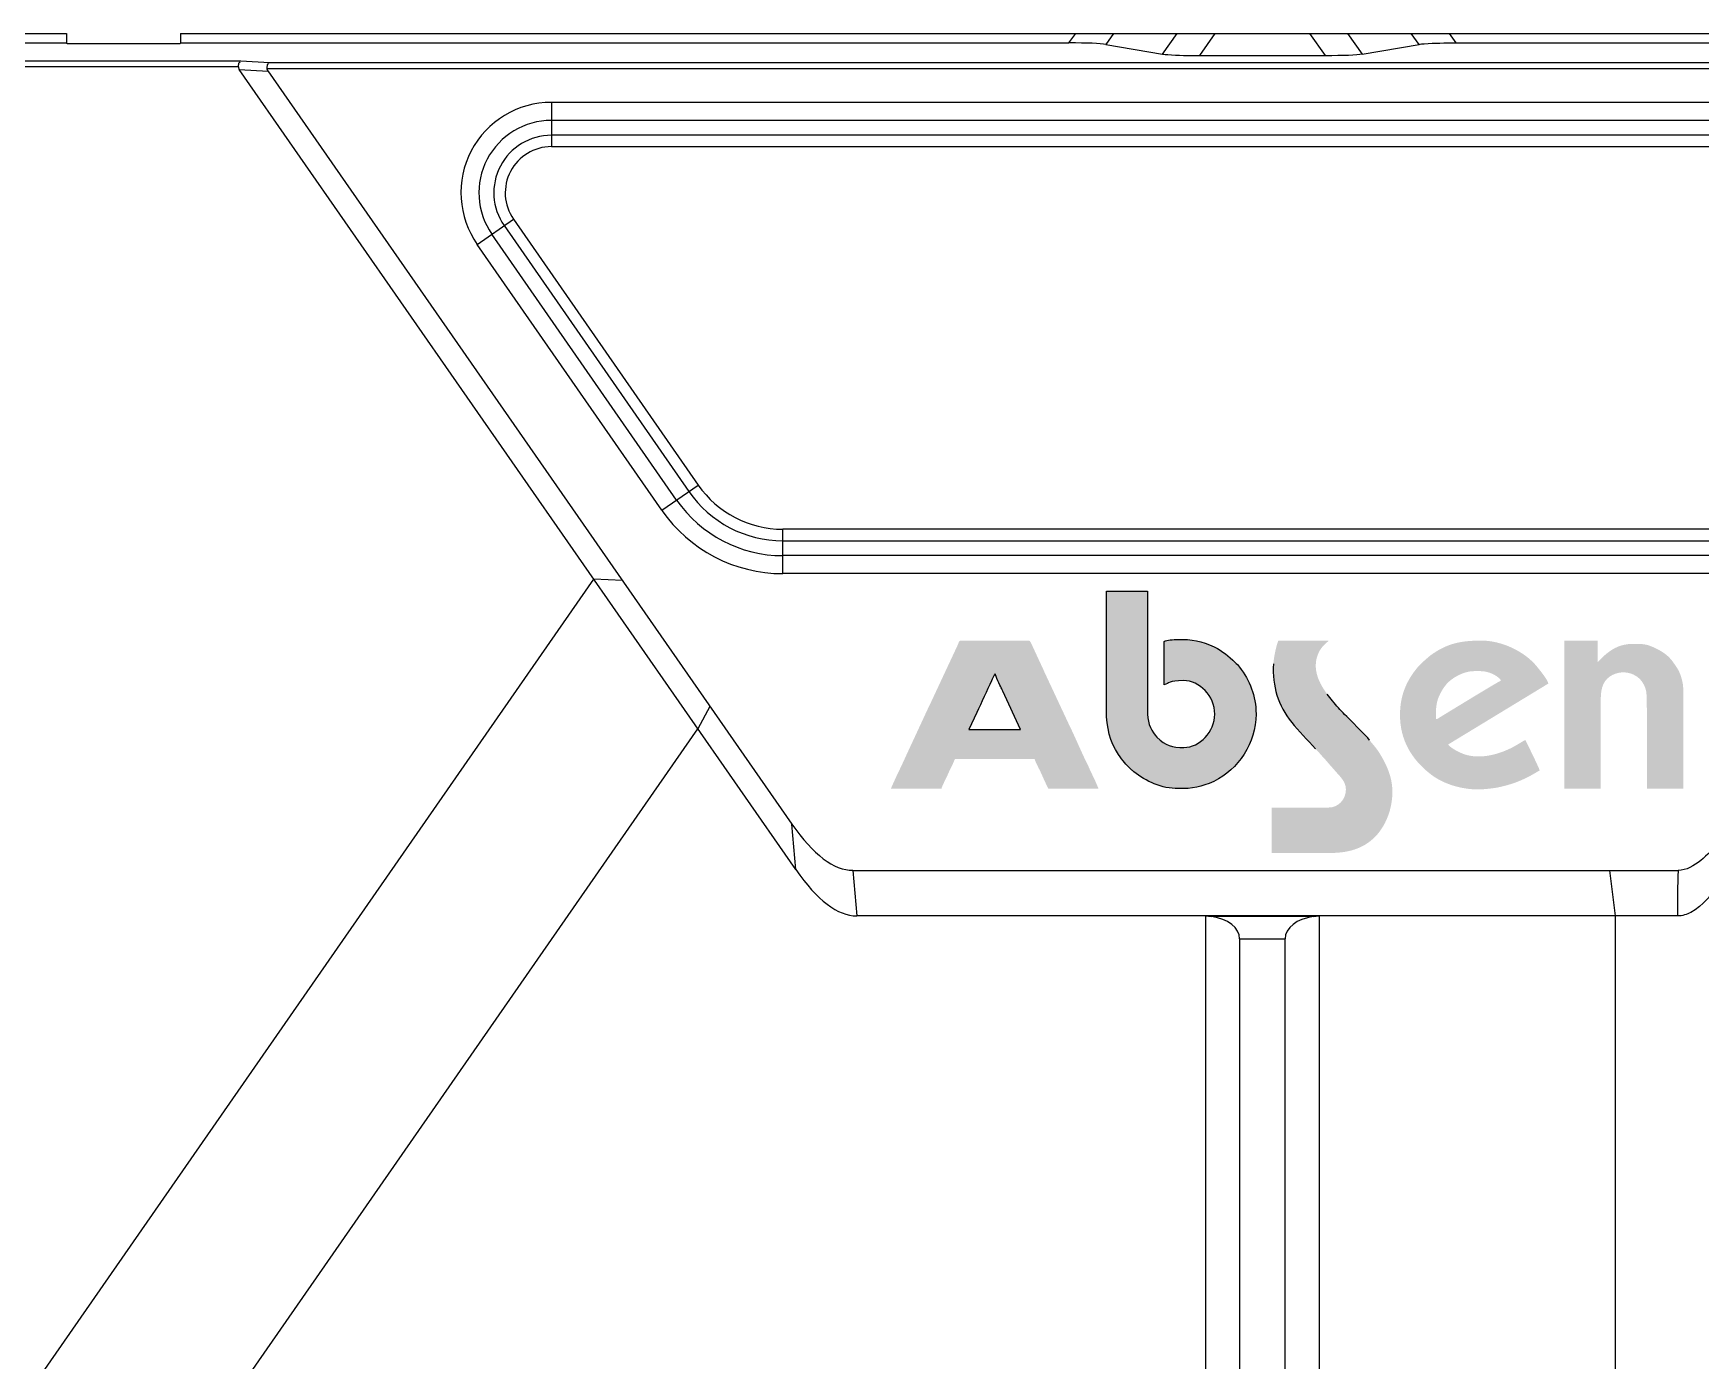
# Model space of a CAD drawing. Header units: millimetres. Extents: x 389 to 17466, y 310 to 5904.
# Drawn here: x 14305.1 to 14451.5, y 4897.1 to 5013.6 of the extents above; entities that cross this region are included whole.
import ezdxf

# ---------------------------------------------------------------- set-up
doc = ezdxf.new("R2010")
doc.units = ezdxf.units.MM
doc.layers.add('layer 1', color=7, linetype='Continuous')

# ---------------------------------------------------------------- blocks, each defined once
blk = doc.blocks.new('aszfxn')
h = blk.add_hatch(color=30)
h.dxf.hatch_style = 1
edge = h.paths.add_edge_path()
edge.add_spline(control_points=[(9386.65, 3246.21), (9386.65, 3244.73), (9386.97, 3243.48), (9387.7, 3242.38), (9387.7, 3242.38), (9388.12, 3241.75), (9388.33, 3241.54), (9388.83, 3241.05), (9388.83, 3241.05), (9388.91, 3240.97), (9388.97, 3240.93), (9389.05, 3240.86), (9389.05, 3240.86), (9390.1, 3240), (9391.51, 3239.37), (9392.95, 3239.37), (9392.95, 3239.37), (9394.21, 3239.37), (9394.98, 3239.49), (9396.08, 3240.01), (9396.08, 3240.01), (9398.24, 3241.05), (9399.79, 3243.37), (9399.79, 3245.92), (9399.79, 3245.92), (9399.79, 3247.53), (9399.24, 3248.88), (9398.33, 3250.04), (9398.33, 3250.04), (9398.19, 3250.21), (9398.11, 3250.31), (9397.95, 3250.46), (9397.95, 3250.46), (9397.38, 3251.03), (9396.88, 3251.43), (9396.12, 3251.81), (9396.12, 3251.81), (9394.98, 3252.38), (9394.16, 3252.48), (9392.88, 3252.48), (9392.88, 3252.48), (9392.55, 3252.48), (9391.93, 3252.4), (9391.72, 3252.3), (9391.72, 3252.3), (9391.72, 3252.3), (9391.72, 3248.49), (9391.72, 3248.49), (9391.72, 3248.49), (9392.21, 3248.61), (9392.05, 3248.86), (9393.42, 3248.86), (9393.42, 3248.86), (9394.83, 3248.86), (9396.17, 3247.51), (9396.17, 3245.92), (9396.17, 3245.92), (9396.17, 3244.36), (9394.83, 3242.99), (9393.46, 3242.99), (9393.46, 3242.99), (9392.41, 3242.99), (9391.86, 3243.13), (9391.09, 3243.89), (9391.09, 3243.89), (9390.64, 3244.34), (9390.27, 3245.03), (9390.27, 3245.92), (9390.27, 3245.92), (9390.27, 3245.92), (9390.27, 3256.71), (9390.27, 3256.71), (9390.27, 3256.71), (9390.27, 3256.71), (9386.65, 3256.71), (9386.65, 3256.71), (9386.65, 3256.71), (9386.65, 3256.71), (9386.65, 3246.21), (9386.65, 3246.21)], knot_values=[0, 0, 0, 0, 0.047619, 0.047619, 0.047619, 0.047619, 0.095238, 0.095238, 0.095238, 0.095238, 0.142857, 0.142857, 0.142857, 0.142857, 0.190476, 0.190476, 0.190476, 0.190476, 0.238095, 0.238095, 0.238095, 0.238095, 0.285714, 0.285714, 0.285714, 0.285714, 0.333333, 0.333333, 0.333333, 0.333333, 0.380952, 0.380952, 0.380952, 0.380952, 0.428571, 0.428571, 0.428571, 0.428571, 0.47619, 0.47619, 0.47619, 0.47619, 0.52381, 0.52381, 0.52381, 0.52381, 0.571429, 0.571429, 0.571429, 0.571429, 0.619048, 0.619048, 0.619048, 0.619048, 0.666667, 0.666667, 0.666667, 0.666667, 0.714286, 0.714286, 0.714286, 0.714286, 0.761905, 0.761905, 0.761905, 0.761905, 0.809524, 0.809524, 0.809524, 0.809524, 0.857143, 0.857143, 0.857143, 0.857143, 0.904762, 0.904762, 0.904762, 0.904762, 1, 1, 1, 1], degree=3, periodic=0)
h = blk.add_hatch(color=7)
h.dxf.hatch_style = 1
edge = h.paths.add_edge_path()
edge.add_spline(control_points=[(9383.32, 3245.09), (9383.32, 3245.09), (9381.23, 3249.56), (9381.23, 3249.56), (9381.23, 3249.56), (9381.23, 3249.56), (9381.23, 3249.56), (9381.23, 3249.56)], knot_values=[0.555556, 0.555556, 0.555556, 0.555556, 0.592593, 0.592593, 0.592593, 0.592593, 0.592593, 0.592593, 0.592593, 0.592593], degree=3, periodic=0)
edge.add_spline(control_points=[(9381.23, 3249.56), (9381.16, 3249.71), (9381.11, 3249.84), (9381.04, 3249.98), (9381.04, 3249.98), (9381.04, 3249.98), (9381.04, 3249.98), (9381.04, 3249.98)], knot_values=[0.592593, 0.592593, 0.592593, 0.592593, 0.62963, 0.62963, 0.62963, 0.62963, 0.62963, 0.62963, 0.62963, 0.62963], degree=3, periodic=0)
edge.add_spline(control_points=[(9381.04, 3249.98), (9381.04, 3249.98), (9380.1, 3252.01), (9380.1, 3252.01), (9380.1, 3252.01), (9380.1, 3252.01), (9380.1, 3252.01), (9380.1, 3252.01)], knot_values=[0.62963, 0.62963, 0.62963, 0.62963, 0.666667, 0.666667, 0.666667, 0.666667, 0.666667, 0.666667, 0.666667, 0.666667], degree=3, periodic=0)
edge.add_spline(control_points=[(9380.1, 3252.01), (9380.06, 3252.1), (9379.96, 3252.37), (9379.84, 3252.37), (9379.84, 3252.37), (9379.84, 3252.37), (9379.84, 3252.37), (9379.84, 3252.37)], knot_values=[0.666667, 0.666667, 0.666667, 0.666667, 0.703704, 0.703704, 0.703704, 0.703704, 0.703704, 0.703704, 0.703704, 0.703704], degree=3, periodic=0)
edge.add_spline(control_points=[(9379.84, 3252.37), (9379.84, 3252.37), (9373.84, 3252.37), (9373.84, 3252.37), (9373.84, 3252.37), (9373.84, 3252.37), (9373.84, 3252.37), (9373.84, 3252.37)], knot_values=[0.703704, 0.703704, 0.703704, 0.703704, 0.740741, 0.740741, 0.740741, 0.740741, 0.740741, 0.740741, 0.740741, 0.740741], degree=3, periodic=0)
edge.add_spline(control_points=[(9373.84, 3252.37), (9373.7, 3252.37), (9373.66, 3252.14), (9373.61, 3252.02), (9373.61, 3252.02), (9373.61, 3252.02), (9373.61, 3252.02), (9373.61, 3252.02)], knot_values=[0.740741, 0.740741, 0.740741, 0.740741, 0.777778, 0.777778, 0.777778, 0.777778, 0.777778, 0.777778, 0.777778, 0.777778], degree=3, periodic=0)
edge.add_spline(control_points=[(9373.61, 3252.02), (9373.61, 3252.02), (9371.13, 3246.71), (9371.13, 3246.71), (9371.13, 3246.71), (9371.13, 3246.71), (9371.13, 3246.71), (9371.13, 3246.71)], knot_values=[0.777778, 0.777778, 0.777778, 0.777778, 0.814815, 0.814815, 0.814815, 0.814815, 0.814815, 0.814815, 0.814815, 0.814815], degree=3, periodic=0)
edge.add_spline(control_points=[(9371.13, 3246.71), (9371.07, 3246.57), (9371, 3246.45), (9370.94, 3246.32), (9370.94, 3246.32), (9370.94, 3246.32), (9370.94, 3246.32), (9370.94, 3246.32)], knot_values=[0.814815, 0.814815, 0.814815, 0.814815, 0.851852, 0.851852, 0.851852, 0.851852, 0.851852, 0.851852, 0.851852, 0.851852], degree=3, periodic=0)
edge.add_spline(control_points=[(9370.94, 3246.32), (9370.94, 3246.32), (9369.61, 3243.45), (9369.61, 3243.45), (9369.61, 3243.45), (9369.61, 3243.45), (9369.61, 3243.45), (9369.61, 3243.45)], knot_values=[0.851852, 0.851852, 0.851852, 0.851852, 0.888889, 0.888889, 0.888889, 0.888889, 0.888889, 0.888889, 0.888889, 0.888889], degree=3, periodic=0)
edge.add_spline(control_points=[(9369.61, 3243.45), (9369.2, 3242.59), (9368.68, 3241.4), (9368.28, 3240.61), (9368.28, 3240.61), (9368.28, 3240.61), (9368.28, 3240.61), (9368.28, 3240.61)], knot_values=[0.888889, 0.888889, 0.888889, 0.888889, 0.925926, 0.925926, 0.925926, 0.925926, 0.925927, 0.925927, 0.925927, 0.925927], degree=3, periodic=0)
edge.add_spline(control_points=[(9368.28, 3240.61), (9368.28, 3240.61), (9367.72, 3239.37), (9367.72, 3239.37), (9367.72, 3239.37), (9368.83, 3239.37), (9369.94, 3239.37)], knot_values=[0.925927, 0.925927, 0.925927, 0.925927, 1, 1, 1, 1.018519, 1.018519, 1.018519, 1.018519], degree=3, periodic=0)
edge.add_spline(control_points=[(9369.94, 3239.37), (9371.06, 3239.37), (9372.17, 3239.37), (9372.17, 3239.37), (9372.17, 3239.37), (9372.17, 3239.37), (9372.17, 3239.37), (9372.17, 3239.37)], knot_values=[0.018519, 0.018519, 0.018519, 0.018519, 0.037037, 0.037037, 0.037037, 0.037037, 0.037037, 0.037037, 0.037037, 0.037037], degree=3, periodic=0)
edge.add_spline(control_points=[(9372.17, 3239.37), (9372.18, 3239.52), (9372.51, 3240.15), (9372.6, 3240.35), (9372.6, 3240.35), (9372.6, 3240.35), (9372.6, 3240.35), (9372.6, 3240.35)], knot_values=[0.037037, 0.037037, 0.037037, 0.037037, 0.074074, 0.074074, 0.074074, 0.074074, 0.074074, 0.074074, 0.074074, 0.074074], degree=3, periodic=0)
edge.add_spline(control_points=[(9372.6, 3240.35), (9372.66, 3240.45), (9372.7, 3240.57), (9372.75, 3240.68), (9372.75, 3240.68), (9372.75, 3240.68), (9372.75, 3240.68), (9372.75, 3240.68)], knot_values=[0.074074, 0.074074, 0.074074, 0.074074, 0.111111, 0.111111, 0.111111, 0.111111, 0.111111, 0.111111, 0.111111, 0.111111], degree=3, periodic=0)
edge.add_spline(control_points=[(9372.75, 3240.68), (9372.85, 3240.89), (9372.94, 3241.1), (9373.05, 3241.31), (9373.05, 3241.31), (9373.05, 3241.31), (9373.05, 3241.31), (9373.05, 3241.31)], knot_values=[0.111111, 0.111111, 0.111111, 0.111111, 0.148148, 0.148148, 0.148148, 0.148148, 0.148149, 0.148149, 0.148149, 0.148149], degree=3, periodic=0)
edge.add_spline(control_points=[(9373.05, 3241.31), (9373.17, 3241.54), (9373.25, 3241.76), (9373.36, 3241.98), (9373.36, 3241.98), (9373.36, 3241.98), (9373.36, 3241.98), (9373.36, 3241.98)], knot_values=[0.148149, 0.148149, 0.148149, 0.148149, 0.185185, 0.185185, 0.185185, 0.185185, 0.185186, 0.185186, 0.185186, 0.185186], degree=3, periodic=0)
edge.add_spline(control_points=[(9373.36, 3241.98), (9373.36, 3241.98), (9380.35, 3241.98), (9380.35, 3241.98), (9380.35, 3241.98), (9380.35, 3241.98), (9380.35, 3241.98), (9380.35, 3241.98)], knot_values=[0.185186, 0.185186, 0.185186, 0.185186, 0.222222, 0.222222, 0.222222, 0.222222, 0.222223, 0.222223, 0.222223, 0.222223], degree=3, periodic=0)
edge.add_spline(control_points=[(9380.35, 3241.98), (9380.36, 3241.84), (9380.56, 3241.48), (9380.63, 3241.32), (9380.63, 3241.32), (9380.63, 3241.32), (9380.63, 3241.32), (9380.63, 3241.32)], knot_values=[0.222223, 0.222223, 0.222223, 0.222223, 0.259259, 0.259259, 0.259259, 0.259259, 0.25926, 0.25926, 0.25926, 0.25926], degree=3, periodic=0)
edge.add_spline(control_points=[(9380.63, 3241.32), (9380.68, 3241.2), (9380.73, 3241.11), (9380.79, 3241), (9380.79, 3241), (9380.79, 3241), (9380.79, 3241), (9380.79, 3241)], knot_values=[0.25926, 0.25926, 0.25926, 0.25926, 0.296296, 0.296296, 0.296296, 0.296296, 0.296297, 0.296297, 0.296297, 0.296297], degree=3, periodic=0)
edge.add_spline(control_points=[(9380.79, 3241), (9381.01, 3240.55), (9381.31, 3239.82), (9381.55, 3239.37), (9381.55, 3239.37), (9381.55, 3239.37), (9381.55, 3239.37), (9381.55, 3239.37)], knot_values=[0.296297, 0.296297, 0.296297, 0.296297, 0.333333, 0.333333, 0.333333, 0.333333, 0.333334, 0.333334, 0.333334, 0.333334], degree=3, periodic=0)
edge.add_spline(control_points=[(9381.55, 3239.37), (9381.55, 3239.37), (9385.96, 3239.37), (9385.96, 3239.37), (9385.96, 3239.37), (9385.96, 3239.37), (9385.96, 3239.37), (9385.96, 3239.37)], knot_values=[0.333334, 0.333334, 0.333334, 0.333334, 0.37037, 0.37037, 0.37037, 0.37037, 0.370371, 0.370371, 0.370371, 0.370371], degree=3, periodic=0)
edge.add_spline(control_points=[(9385.96, 3239.37), (9385.96, 3239.37), (9385.6, 3240.2), (9385.6, 3240.2), (9385.6, 3240.2), (9385.6, 3240.2), (9385.6, 3240.2), (9385.6, 3240.2)], knot_values=[0.370371, 0.370371, 0.370371, 0.370371, 0.407407, 0.407407, 0.407407, 0.407407, 0.407408, 0.407408, 0.407408, 0.407408], degree=3, periodic=0)
edge.add_spline(control_points=[(9385.6, 3240.2), (9385.54, 3240.34), (9385.47, 3240.45), (9385.41, 3240.59), (9385.41, 3240.59), (9385.41, 3240.59), (9385.41, 3240.59), (9385.41, 3240.59)], knot_values=[0.407408, 0.407408, 0.407408, 0.407408, 0.444444, 0.444444, 0.444444, 0.444444, 0.444445, 0.444445, 0.444445, 0.444445], degree=3, periodic=0)
edge.add_spline(control_points=[(9385.41, 3240.59), (9385.34, 3240.76), (9385.29, 3240.85), (9385.21, 3241.01), (9385.21, 3241.01), (9385.21, 3241.01), (9385.21, 3241.01), (9385.21, 3241.01)], knot_values=[0.444445, 0.444445, 0.444445, 0.444445, 0.481481, 0.481481, 0.481481, 0.481481, 0.481482, 0.481482, 0.481482, 0.481482], degree=3, periodic=0)
edge.add_spline(control_points=[(9385.21, 3241.01), (9385.14, 3241.16), (9385.11, 3241.27), (9385.03, 3241.41), (9385.03, 3241.41), (9385.03, 3241.41), (9385.03, 3241.41), (9385.03, 3241.41)], knot_values=[0.481482, 0.481482, 0.481482, 0.481482, 0.518519, 0.518519, 0.518519, 0.518519, 0.518519, 0.518519, 0.518519, 0.518519], degree=3, periodic=0)
edge.add_spline(control_points=[(9385.03, 3241.41), (9384.47, 3242.53), (9383.88, 3243.96), (9383.32, 3245.09), (9383.32, 3245.09), (9383.32, 3245.09), (9383.32, 3245.09), (9383.32, 3245.09)], knot_values=[0.518519, 0.518519, 0.518519, 0.518519, 0.555556, 0.555556, 0.555556, 0.555556, 0.555556, 0.555556, 0.555556, 0.555556], degree=3, periodic=0)
edge = h.paths.add_edge_path(flags=16)
edge.add_spline(control_points=[(9377.56, 3247.92), (9377.56, 3247.92), (9379.12, 3244.55), (9379.12, 3244.55), (9379.12, 3244.55), (9379.12, 3244.55), (9379.12, 3244.55), (9379.12, 3244.55)], knot_values=[0.250001, 0.250001, 0.250001, 0.250001, 0.375, 0.375, 0.375, 0.375, 0.375001, 0.375001, 0.375001, 0.375001], degree=3, periodic=0)
edge.add_spline(control_points=[(9379.12, 3244.55), (9379.12, 3244.55), (9374.56, 3244.55), (9374.56, 3244.55), (9374.56, 3244.55), (9374.56, 3244.55), (9374.56, 3244.55), (9374.56, 3244.55)], knot_values=[0.375001, 0.375001, 0.375001, 0.375001, 0.5, 0.5, 0.5, 0.5, 0.500001, 0.500001, 0.500001, 0.500001], degree=3, periodic=0)
edge.add_spline(control_points=[(9374.56, 3244.55), (9374.56, 3244.55), (9375.26, 3246.06), (9375.26, 3246.06), (9375.26, 3246.06), (9375.26, 3246.06), (9375.26, 3246.06), (9375.26, 3246.06)], knot_values=[0.500001, 0.500001, 0.500001, 0.500001, 0.625, 0.625, 0.625, 0.625, 0.625001, 0.625001, 0.625001, 0.625001], degree=3, periodic=0)
edge.add_spline(control_points=[(9375.26, 3246.06), (9375.69, 3246.91), (9376.14, 3248.01), (9376.56, 3248.84), (9376.56, 3248.84), (9376.65, 3249.02), (9376.74, 3249.34), (9376.88, 3249.44)], knot_values=[0.625001, 0.625001, 0.625001, 0.625001, 0.75, 0.75, 0.75, 0.75, 1, 1, 1, 1], degree=3, periodic=0)
edge.add_spline(control_points=[(9376.88, 3249.44), (9376.89, 3249.29), (9377.32, 3248.42), (9377.42, 3248.21), (9377.42, 3248.21), (9377.42, 3248.21), (9377.42, 3248.21), (9377.42, 3248.21)], knot_values=[0, 0, 0, 0, 0.125, 0.125, 0.125, 0.125, 0.125001, 0.125001, 0.125001, 0.125001], degree=3, periodic=0)
edge.add_spline(control_points=[(9377.42, 3248.21), (9377.46, 3248.11), (9377.52, 3248.01), (9377.56, 3247.92), (9377.56, 3247.92), (9377.56, 3247.92), (9377.56, 3247.92), (9377.56, 3247.92)], knot_values=[0.125001, 0.125001, 0.125001, 0.125001, 0.25, 0.25, 0.25, 0.25, 0.250001, 0.250001, 0.250001, 0.250001], degree=3, periodic=0)
edge = h.paths.add_edge_path()
edge.add_spline(control_points=[(9406.03, 3247.68), (9406.03, 3247.68), (9405.18, 3248.81), (9404.63, 3250.18), (9405.4, 3251.53)], knot_values=[0.458333, 0.458333, 0.458333, 0.458333, 0.458333, 0.5, 0.5, 0.5, 0.5], degree=3, periodic=0)
edge.add_spline(control_points=[(9405.4, 3251.53), (9405.4, 3251.53), (9405.51, 3251.73), (9405.79, 3252.03), (9405.96, 3252.18)], knot_values=[0.5, 0.5, 0.5, 0.5, 0.5, 0.541667, 0.541667, 0.541667, 0.541667], degree=3, periodic=0)
edge.add_spline(control_points=[(9405.96, 3252.18), (9405.96, 3252.18), (9406.07, 3252.27), (9406.08, 3252.25), (9406.16, 3252.37)], knot_values=[0.541667, 0.541667, 0.541667, 0.541667, 0.541667, 0.583333, 0.583333, 0.583333, 0.583333], degree=3, periodic=0)
edge.add_spline(control_points=[(9406.16, 3252.37), (9406.16, 3252.37), (9406.16, 3252.37), (9401.75, 3252.37), (9401.75, 3252.37)], knot_values=[0.583333, 0.583333, 0.583333, 0.583333, 0.583333, 0.625, 0.625, 0.625, 0.625], degree=3, periodic=0)
edge.add_spline(control_points=[(9401.75, 3252.37), (9401.75, 3252.37), (9401.58, 3252.02), (9401.34, 3250.85), (9401.31, 3250.34)], knot_values=[0.625, 0.625, 0.625, 0.625, 0.625, 0.666667, 0.666667, 0.666667, 0.666667], degree=3, periodic=0)
edge.add_spline(control_points=[(9401.31, 3250.34), (9401.31, 3250.34), (9401.21, 3248.32), (9401.72, 3246.71), (9402.92, 3245.18)], knot_values=[0.666667, 0.666667, 0.666667, 0.666667, 0.666667, 0.708333, 0.708333, 0.708333, 0.708333], degree=3, periodic=0)
edge.add_spline(control_points=[(9402.92, 3245.18), (9402.92, 3245.18), (9403.47, 3244.48), (9404.35, 3243.61), (9405, 3242.87)], knot_values=[0.708333, 0.708333, 0.708333, 0.708333, 0.708333, 0.75, 0.75, 0.75, 0.75], degree=3, periodic=0)
edge.add_spline(control_points=[(9405, 3242.87), (9405, 3242.87), (9405.2, 3242.64), (9405.41, 3242.46), (9405.6, 3242.21)], knot_values=[0.75, 0.75, 0.75, 0.75, 0.75, 0.791667, 0.791667, 0.791667, 0.791667], degree=3, periodic=0)
edge.add_spline(control_points=[(9405.6, 3242.21), (9405.6, 3242.21), (9405.7, 3242.08), (9405.79, 3242.02), (9405.9, 3241.89)], knot_values=[0.791667, 0.791667, 0.791667, 0.791667, 0.791667, 0.833333, 0.833333, 0.833333, 0.833333], degree=3, periodic=0)
edge.add_spline(control_points=[(9405.9, 3241.89), (9405.9, 3241.89), (9406, 3241.75), (9406.07, 3241.7), (9406.18, 3241.56)], knot_values=[0.833333, 0.833333, 0.833333, 0.833333, 0.833333, 0.875, 0.875, 0.875, 0.875], degree=3, periodic=0)
edge.add_spline(control_points=[(9406.18, 3241.56), (9406.18, 3241.56), (9406.18, 3241.56), (9406.77, 3240.89), (9406.77, 3240.89)], knot_values=[0.875, 0.875, 0.875, 0.875, 0.875, 0.916667, 0.916667, 0.916667, 0.916667], degree=3, periodic=0)
edge.add_spline(control_points=[(9406.77, 3240.89), (9406.77, 3240.89), (9407.07, 3240.52), (9407.68, 3240.03), (9407.68, 3239.3)], knot_values=[0.916667, 0.916667, 0.916667, 0.916667, 0.916667, 1, 1, 1, 1], degree=3, periodic=0)
edge.add_spline(control_points=[(9407.68, 3239.3), (9407.68, 3238.41), (9407, 3237.71), (9406.16, 3237.71)], knot_values=[0, 0, 0, 0, 0.041667, 0.041667, 0.041667, 0.041667], degree=3, periodic=0)
edge.add_spline(control_points=[(9406.16, 3237.71), (9406.16, 3237.71), (9406.16, 3237.71), (9401.17, 3237.71), (9401.17, 3237.71)], knot_values=[0.041667, 0.041667, 0.041667, 0.041667, 0.041667, 0.083333, 0.083333, 0.083333, 0.083333], degree=3, periodic=0)
edge.add_spline(control_points=[(9401.17, 3237.71), (9401.17, 3237.71), (9401.17, 3237.71), (9401.17, 3233.72), (9401.17, 3233.72)], knot_values=[0.083333, 0.083333, 0.083333, 0.083333, 0.083333, 0.125, 0.125, 0.125, 0.125], degree=3, periodic=0)
edge.add_spline(control_points=[(9401.17, 3233.72), (9401.17, 3233.72), (9401.17, 3233.72), (9406.2, 3233.72), (9406.2, 3233.72)], knot_values=[0.125, 0.125, 0.125, 0.125, 0.125, 0.166667, 0.166667, 0.166667, 0.166667], degree=3, periodic=0)
edge.add_spline(control_points=[(9406.2, 3233.72), (9406.2, 3233.72), (9407.8, 3233.72), (9409.14, 3234.04), (9410.23, 3235.13)], knot_values=[0.166667, 0.166667, 0.166667, 0.166667, 0.166667, 0.208333, 0.208333, 0.208333, 0.208333], degree=3, periodic=0)
edge.add_spline(control_points=[(9410.23, 3235.13), (9410.23, 3235.13), (9410.91, 3235.8), (9411.42, 3236.83), (9411.62, 3237.79)], knot_values=[0.208333, 0.208333, 0.208333, 0.208333, 0.208333, 0.25, 0.25, 0.25, 0.25], degree=3, periodic=0)
edge.add_spline(control_points=[(9411.62, 3237.79), (9411.62, 3237.79), (9411.99, 3239.54), (9411.62, 3240.84), (9410.71, 3242.36)], knot_values=[0.25, 0.25, 0.25, 0.25, 0.25, 0.291667, 0.291667, 0.291667, 0.291667], degree=3, periodic=0)
edge.add_spline(control_points=[(9410.71, 3242.36), (9410.71, 3242.36), (9410.38, 3242.92), (9410.11, 3243.18), (9409.76, 3243.62)], knot_values=[0.291667, 0.291667, 0.291667, 0.291667, 0.291667, 0.333333, 0.333333, 0.333333, 0.333333], degree=3, periodic=0)
edge.add_spline(control_points=[(9409.76, 3243.62), (9409.76, 3243.62), (9409.45, 3244.03), (9407.92, 3245.53), (9407.57, 3245.88)], knot_values=[0.333333, 0.333333, 0.333333, 0.333333, 0.333333, 0.375, 0.375, 0.375, 0.375], degree=3, periodic=0)
edge.add_spline(control_points=[(9407.57, 3245.88), (9407.57, 3245.88), (9407.18, 3246.26), (9406.86, 3246.65), (9406.51, 3247.07)], knot_values=[0.375, 0.375, 0.375, 0.375, 0.375, 0.416667, 0.416667, 0.416667, 0.416667], degree=3, periodic=0)
edge.add_spline(control_points=[(9406.51, 3247.07), (9406.51, 3247.07), (9406.34, 3247.28), (9406.2, 3247.46), (9406.03, 3247.68)], knot_values=[0.416667, 0.416667, 0.416667, 0.416667, 0.416667, 0.458333, 0.458333, 0.458333, 0.458333], degree=3, periodic=0)
edge = h.paths.add_edge_path()
edge.add_spline(control_points=[(9425.46, 3248.6), (9425.38, 3248.96), (9424.76, 3249.7), (9424.5, 3250.03), (9424.5, 3250.03), (9424.5, 3250.03), (9424.5, 3250.03), (9424.5, 3250.03)], knot_values=[0.600001, 0.600001, 0.600001, 0.600001, 0.666667, 0.666667, 0.666667, 0.666667, 0.666667, 0.666667, 0.666667, 0.666667], degree=3, periodic=0)
edge.add_spline(control_points=[(9424.5, 3250.03), (9423.43, 3251.4), (9421.38, 3252.37), (9419.59, 3252.37), (9419.59, 3252.37), (9419.59, 3252.37), (9419.59, 3252.37), (9419.59, 3252.37)], knot_values=[0.666667, 0.666667, 0.666667, 0.666667, 0.733333, 0.733333, 0.733333, 0.733333, 0.733334, 0.733334, 0.733334, 0.733334], degree=3, periodic=0)
edge.add_spline(control_points=[(9419.59, 3252.37), (9417.89, 3252.37), (9416.69, 3252.17), (9415.27, 3251.19), (9415.27, 3251.19), (9415.27, 3251.19), (9415.27, 3251.19), (9415.27, 3251.19)], knot_values=[0.733334, 0.733334, 0.733334, 0.733334, 0.8, 0.8, 0.8, 0.8, 0.800001, 0.800001, 0.800001, 0.800001], degree=3, periodic=0)
edge.add_spline(control_points=[(9415.27, 3251.19), (9414.94, 3250.96), (9414.26, 3250.35), (9413.99, 3250.04), (9413.99, 3250.04), (9413, 3248.86), (9412.43, 3247.56), (9412.43, 3245.85)], knot_values=[0.800001, 0.800001, 0.800001, 0.800001, 0.866667, 0.866667, 0.866667, 0.866667, 1, 1, 1, 1], degree=3, periodic=0)
edge.add_spline(control_points=[(9412.43, 3245.85), (9412.43, 3243.67), (9413.4, 3242.03), (9414.99, 3240.74), (9414.99, 3240.74), (9414.99, 3240.74), (9414.99, 3240.74), (9414.99, 3240.74)], knot_values=[0, 0, 0, 0, 0.066667, 0.066667, 0.066667, 0.066667, 0.066667, 0.066667, 0.066667, 0.066667], degree=3, periodic=0)
edge.add_spline(control_points=[(9414.99, 3240.74), (9416.14, 3239.79), (9417.77, 3239.31), (9419.27, 3239.3), (9419.27, 3239.3), (9419.27, 3239.3), (9419.27, 3239.3), (9419.27, 3239.3)], knot_values=[0.066667, 0.066667, 0.066667, 0.066667, 0.133333, 0.133333, 0.133333, 0.133333, 0.133334, 0.133334, 0.133334, 0.133334], degree=3, periodic=0)
edge.add_spline(control_points=[(9419.27, 3239.3), (9419.66, 3239.29), (9420.66, 3239.4), (9421.05, 3239.48), (9421.05, 3239.48), (9421.05, 3239.48), (9421.05, 3239.48), (9421.05, 3239.48)], knot_values=[0.133334, 0.133334, 0.133334, 0.133334, 0.2, 0.2, 0.2, 0.2, 0.200001, 0.200001, 0.200001, 0.200001], degree=3, periodic=0)
edge.add_spline(control_points=[(9421.05, 3239.48), (9423.23, 3239.91), (9424.47, 3240.9), (9424.7, 3240.96), (9424.7, 3240.96), (9424.7, 3240.96), (9424.7, 3240.96), (9424.7, 3240.96)], knot_values=[0.200001, 0.200001, 0.200001, 0.200001, 0.266667, 0.266667, 0.266667, 0.266667, 0.266667, 0.266667, 0.266667, 0.266667], degree=3, periodic=0)
edge.add_spline(control_points=[(9424.7, 3240.96), (9424.69, 3241.1), (9423.58, 3243.36), (9423.43, 3243.64), (9423.43, 3243.64), (9423.43, 3243.64), (9423.43, 3243.64), (9423.43, 3243.64)], knot_values=[0.266667, 0.266667, 0.266667, 0.266667, 0.333333, 0.333333, 0.333333, 0.333333, 0.333334, 0.333334, 0.333334, 0.333334], degree=3, periodic=0)
edge.add_spline(control_points=[(9423.43, 3243.64), (9422.85, 3243.34), (9422.5, 3243.04), (9421.69, 3242.71), (9421.69, 3242.71), (9421.69, 3242.71), (9421.69, 3242.71), (9421.69, 3242.71)], knot_values=[0.333334, 0.333334, 0.333334, 0.333334, 0.4, 0.4, 0.4, 0.4, 0.400001, 0.400001, 0.400001, 0.400001], degree=3, periodic=0)
edge.add_spline(control_points=[(9421.69, 3242.71), (9420.49, 3242.22), (9419.04, 3241.94), (9417.77, 3242.51), (9417.77, 3242.51), (9417.77, 3242.51), (9417.77, 3242.51), (9417.77, 3242.51)], knot_values=[0.400001, 0.400001, 0.400001, 0.400001, 0.466667, 0.466667, 0.466667, 0.466667, 0.466667, 0.466667, 0.466667, 0.466667], degree=3, periodic=0)
edge.add_spline(control_points=[(9417.77, 3242.51), (9417.42, 3242.67), (9416.85, 3242.96), (9416.66, 3243.25), (9416.66, 3243.25), (9416.66, 3243.25), (9416.66, 3243.25), (9416.66, 3243.25)], knot_values=[0.466667, 0.466667, 0.466667, 0.466667, 0.533333, 0.533333, 0.533333, 0.533333, 0.533334, 0.533334, 0.533334, 0.533334], degree=3, periodic=0)
edge.add_spline(control_points=[(9416.66, 3243.25), (9416.66, 3243.25), (9425.46, 3248.6), (9425.46, 3248.6), (9425.46, 3248.6), (9425.46, 3248.6), (9425.46, 3248.6), (9425.46, 3248.6)], knot_values=[0.533334, 0.533334, 0.533334, 0.533334, 0.6, 0.6, 0.6, 0.6, 0.600001, 0.600001, 0.600001, 0.600001], degree=3, periodic=0)
edge = h.paths.add_edge_path(flags=16)
edge.add_spline(control_points=[(9416.35, 3248.34), (9416.35, 3248.34), (9416.54, 3248.58), (9416.54, 3248.58), (9416.54, 3248.58), (9416.54, 3248.58), (9416.54, 3248.58), (9416.54, 3248.58)], knot_values=[0.222223, 0.222223, 0.222223, 0.222223, 0.333333, 0.333333, 0.333333, 0.333333, 0.333334, 0.333334, 0.333334, 0.333334], degree=3, periodic=0)
edge.add_spline(control_points=[(9416.54, 3248.58), (9417, 3249.09), (9417.99, 3249.69), (9418.94, 3249.69), (9418.94, 3249.69), (9418.94, 3249.69), (9418.94, 3249.69), (9418.94, 3249.69)], knot_values=[0.333334, 0.333334, 0.333334, 0.333334, 0.444444, 0.444444, 0.444444, 0.444444, 0.444446, 0.444446, 0.444446, 0.444446], degree=3, periodic=0)
edge.add_spline(control_points=[(9418.94, 3249.69), (9419.61, 3249.69), (9419.91, 3249.72), (9420.55, 3249.45), (9420.55, 3249.45), (9420.55, 3249.45), (9420.55, 3249.45), (9420.55, 3249.45)], knot_values=[0.444446, 0.444446, 0.444446, 0.444446, 0.555556, 0.555556, 0.555556, 0.555556, 0.555557, 0.555557, 0.555557, 0.555557], degree=3, periodic=0)
edge.add_spline(control_points=[(9420.55, 3249.45), (9420.75, 3249.36), (9421.24, 3249.06), (9421.3, 3248.86), (9421.3, 3248.86), (9421.3, 3248.86), (9421.3, 3248.86), (9421.3, 3248.86)], knot_values=[0.555557, 0.555557, 0.555557, 0.555557, 0.666667, 0.666667, 0.666667, 0.666667, 0.666668, 0.666668, 0.666668, 0.666668], degree=3, periodic=0)
edge.add_spline(control_points=[(9421.3, 3248.86), (9421.12, 3248.81), (9416.61, 3246.05), (9415.89, 3245.61), (9415.89, 3245.61), (9415.72, 3245.51), (9415.58, 3245.37), (9415.58, 3245.56)], knot_values=[0.666668, 0.666668, 0.666668, 0.666668, 0.777778, 0.777778, 0.777778, 0.777778, 1, 1, 1, 1], degree=3, periodic=0)
edge.add_spline(control_points=[(9415.58, 3245.56), (9415.58, 3246.28), (9415.58, 3246.88), (9415.87, 3247.52), (9415.87, 3247.52), (9415.87, 3247.52), (9415.87, 3247.52), (9415.87, 3247.52)], knot_values=[0, 0, 0, 0, 0.111111, 0.111111, 0.111111, 0.111111, 0.111112, 0.111112, 0.111112, 0.111112], degree=3, periodic=0)
edge.add_spline(control_points=[(9415.87, 3247.52), (9415.97, 3247.74), (9416.19, 3248.15), (9416.35, 3248.34), (9416.35, 3248.34), (9416.35, 3248.34), (9416.35, 3248.34), (9416.35, 3248.34)], knot_values=[0.111112, 0.111112, 0.111112, 0.111112, 0.222222, 0.222222, 0.222222, 0.222222, 0.222223, 0.222223, 0.222223, 0.222223], degree=3, periodic=0)
edge = h.paths.add_edge_path()
edge.add_spline(control_points=[(9431.08, 3249.35), (9431.76, 3249.69), (9432.53, 3249.66), (9433.17, 3249.25), (9433.17, 3249.25), (9433.17, 3249.25), (9433.17, 3249.25), (9433.17, 3249.25)], knot_values=[0.142858, 0.142858, 0.142858, 0.142858, 0.190476, 0.190476, 0.190476, 0.190476, 0.190477, 0.190477, 0.190477, 0.190477], degree=3, periodic=0)
edge.add_spline(control_points=[(9433.17, 3249.25), (9433.44, 3249.08), (9433.67, 3248.82), (9433.82, 3248.53), (9433.82, 3248.53), (9433.82, 3248.53), (9433.82, 3248.53), (9433.82, 3248.53)], knot_values=[0.190477, 0.190477, 0.190477, 0.190477, 0.238095, 0.238095, 0.238095, 0.238095, 0.238096, 0.238096, 0.238096, 0.238096], degree=3, periodic=0)
edge.add_spline(control_points=[(9433.82, 3248.53), (9433.99, 3248.21), (9434.08, 3247.93), (9434.08, 3247.45), (9434.08, 3247.45), (9434.08, 3247.45), (9434.08, 3247.45), (9434.08, 3247.45)], knot_values=[0.238096, 0.238096, 0.238096, 0.238096, 0.285714, 0.285714, 0.285714, 0.285714, 0.285715, 0.285715, 0.285715, 0.285715], degree=3, periodic=0)
edge.add_spline(control_points=[(9434.08, 3247.45), (9434.07, 3246.98), (9434.11, 3246.6), (9434.11, 3246.1), (9434.11, 3246.1), (9434.11, 3246.1), (9434.11, 3246.1), (9434.11, 3246.1)], knot_values=[0.285715, 0.285715, 0.285715, 0.285715, 0.333333, 0.333333, 0.333333, 0.333333, 0.333334, 0.333334, 0.333334, 0.333334], degree=3, periodic=0)
edge.add_spline(control_points=[(9434.11, 3246.1), (9434.11, 3246.1), (9434.11, 3239.37), (9434.11, 3239.37), (9434.11, 3239.37), (9434.11, 3239.37), (9434.11, 3239.37), (9434.11, 3239.37)], knot_values=[0.333334, 0.333334, 0.333334, 0.333334, 0.380952, 0.380952, 0.380952, 0.380952, 0.380953, 0.380953, 0.380953, 0.380953], degree=3, periodic=0)
edge.add_spline(control_points=[(9434.11, 3239.37), (9434.11, 3239.37), (9437.3, 3239.37), (9437.3, 3239.37), (9437.3, 3239.37), (9437.3, 3239.37), (9437.3, 3239.37), (9437.3, 3239.37)], knot_values=[0.380953, 0.380953, 0.380953, 0.380953, 0.428571, 0.428571, 0.428571, 0.428571, 0.428572, 0.428572, 0.428572, 0.428572], degree=3, periodic=0)
edge.add_spline(control_points=[(9437.3, 3239.37), (9437.3, 3239.37), (9437.3, 3248.13), (9437.3, 3248.13), (9437.3, 3248.13), (9437.3, 3248.13), (9437.3, 3248.13), (9437.3, 3248.13)], knot_values=[0.428572, 0.428572, 0.428572, 0.428572, 0.47619, 0.47619, 0.47619, 0.47619, 0.476191, 0.476191, 0.476191, 0.476191], degree=3, periodic=0)
edge.add_spline(control_points=[(9437.3, 3248.13), (9437.3, 3248.65), (9437.1, 3249.32), (9436.92, 3249.68), (9436.92, 3249.68), (9436.92, 3249.68), (9436.92, 3249.68), (9436.92, 3249.68)], knot_values=[0.476191, 0.476191, 0.476191, 0.476191, 0.52381, 0.52381, 0.52381, 0.52381, 0.52381, 0.52381, 0.52381, 0.52381], degree=3, periodic=0)
edge.add_spline(control_points=[(9436.92, 3249.68), (9436.77, 3249.98), (9436.57, 3250.26), (9436.37, 3250.53), (9436.37, 3250.53), (9436.37, 3250.53), (9436.37, 3250.53), (9436.37, 3250.53)], knot_values=[0.52381, 0.52381, 0.52381, 0.52381, 0.571429, 0.571429, 0.571429, 0.571429, 0.571429, 0.571429, 0.571429, 0.571429], degree=3, periodic=0)
edge.add_spline(control_points=[(9436.37, 3250.53), (9436.18, 3250.79), (9435.9, 3251.08), (9435.64, 3251.25), (9435.64, 3251.25), (9435.64, 3251.25), (9435.64, 3251.25), (9435.64, 3251.25)], knot_values=[0.571429, 0.571429, 0.571429, 0.571429, 0.619048, 0.619048, 0.619048, 0.619048, 0.619048, 0.619048, 0.619048, 0.619048], degree=3, periodic=0)
edge.add_spline(control_points=[(9435.64, 3251.25), (9435.42, 3251.4), (9435.28, 3251.49), (9435.03, 3251.62), (9435.03, 3251.62), (9435.03, 3251.62), (9435.03, 3251.62), (9435.03, 3251.62)], knot_values=[0.619048, 0.619048, 0.619048, 0.619048, 0.666667, 0.666667, 0.666667, 0.666667, 0.666667, 0.666667, 0.666667, 0.666667], degree=3, periodic=0)
edge.add_spline(control_points=[(9435.03, 3251.62), (9434.07, 3252.1), (9433.81, 3252.08), (9432.84, 3252.08), (9432.84, 3252.08), (9432.84, 3252.08), (9432.84, 3252.08), (9432.84, 3252.08)], knot_values=[0.666667, 0.666667, 0.666667, 0.666667, 0.714286, 0.714286, 0.714286, 0.714286, 0.714286, 0.714286, 0.714286, 0.714286], degree=3, periodic=0)
edge.add_spline(control_points=[(9432.84, 3252.08), (9431.64, 3252.08), (9430.83, 3251.52), (9430.08, 3250.78), (9430.08, 3250.78), (9430.08, 3250.78), (9430.08, 3250.78), (9430.08, 3250.78)], knot_values=[0.714286, 0.714286, 0.714286, 0.714286, 0.761905, 0.761905, 0.761905, 0.761905, 0.761905, 0.761905, 0.761905, 0.761905], degree=3, periodic=0)
edge.add_spline(control_points=[(9430.08, 3250.78), (9430.01, 3250.71), (9429.86, 3250.53), (9429.8, 3250.49), (9429.8, 3250.49), (9429.8, 3250.49), (9429.8, 3250.49), (9429.8, 3250.49)], knot_values=[0.761905, 0.761905, 0.761905, 0.761905, 0.809524, 0.809524, 0.809524, 0.809524, 0.809524, 0.809524, 0.809524, 0.809524], degree=3, periodic=0)
edge.add_spline(control_points=[(9429.8, 3250.49), (9429.8, 3250.49), (9429.8, 3252.37), (9429.8, 3252.37), (9429.8, 3252.37), (9429.8, 3252.37), (9429.8, 3252.37), (9429.8, 3252.37)], knot_values=[0.809524, 0.809524, 0.809524, 0.809524, 0.857143, 0.857143, 0.857143, 0.857143, 0.857143, 0.857143, 0.857143, 0.857143], degree=3, periodic=0)
edge.add_spline(control_points=[(9429.8, 3252.37), (9429.8, 3252.37), (9426.87, 3252.37), (9426.87, 3252.37), (9426.87, 3252.37), (9426.87, 3252.37), (9426.87, 3252.37), (9426.87, 3252.37)], knot_values=[0.857143, 0.857143, 0.857143, 0.857143, 0.904762, 0.904762, 0.904762, 0.904762, 0.904763, 0.904763, 0.904763, 0.904763], degree=3, periodic=0)
edge.add_spline(control_points=[(9426.87, 3252.37), (9426.87, 3252.37), (9426.87, 3239.37), (9426.87, 3239.37), (9426.87, 3239.37), (9427.67, 3239.37), (9428.46, 3239.37)], knot_values=[0.904763, 0.904763, 0.904763, 0.904763, 1, 1, 1, 1.02381, 1.02381, 1.02381, 1.02381], degree=3, periodic=0)
edge.add_spline(control_points=[(9428.46, 3239.37), (9429.26, 3239.37), (9430.06, 3239.37), (9430.06, 3239.37), (9430.06, 3239.37), (9430.06, 3239.37), (9430.06, 3239.37), (9430.06, 3239.37)], knot_values=[0.02381, 0.02381, 0.02381, 0.02381, 0.047619, 0.047619, 0.047619, 0.047619, 0.04762, 0.04762, 0.04762, 0.04762], degree=3, periodic=0)
edge.add_spline(control_points=[(9430.06, 3239.37), (9430.06, 3239.37), (9430.06, 3247.3), (9430.06, 3247.3), (9430.06, 3247.3), (9430.06, 3247.3), (9430.06, 3247.3), (9430.06, 3247.3)], knot_values=[0.04762, 0.04762, 0.04762, 0.04762, 0.095238, 0.095238, 0.095238, 0.095238, 0.095239, 0.095239, 0.095239, 0.095239], degree=3, periodic=0)
edge.add_spline(control_points=[(9430.06, 3247.3), (9430.06, 3248.24), (9430.32, 3248.97), (9431.08, 3249.35), (9431.08, 3249.35), (9431.08, 3249.35), (9431.08, 3249.35), (9431.08, 3249.35)], knot_values=[0.095239, 0.095239, 0.095239, 0.095239, 0.142857, 0.142857, 0.142857, 0.142857, 0.142858, 0.142858, 0.142858, 0.142858], degree=3, periodic=0)
at = {"color": 7, "linetype": 'Continuous'}
for p, q in [((9111.85, 3305.69), (9295.35, 3305.69)), ((9260.05, 3304.85), (9295.35, 3304.85)), ((9295.35, 3305.69), (9295.35, 3304.85)), ((9295.85, 3304.79), (9304.85, 3304.79)), ((9305.35, 3305.69), (9305.35, 3304.85)), ((9305.35, 3305.69), (9495.35, 3305.69)), ((9305.35, 3304.85), (9383.36, 3304.85)), ((9383.36, 3304.85), (9383.95, 3305.69)), ((9387.27, 3305.69), (9386.59, 3304.72)), ((9386.59, 3304.72), (9391.58, 3303.87)), ((9391.58, 3303.87), (9392.86, 3305.69)), ((9396.18, 3305.69), (9394.82, 3303.74)), ((9405.88, 3303.74), (9404.51, 3305.69)), ((9407.83, 3305.69), (9409.11, 3303.87)), ((9409.11, 3303.87), (9414.1, 3304.72)), ((9414.1, 3304.72), (9413.42, 3305.69)), ((9416.74, 3305.69), (9417.33, 3304.85)), ((9417.32, 3304.85), (9495.35, 3304.85)), ((9310.63, 3303.24), (9263.55, 3303.24)), ((9313.16, 3303.11), (9310.63, 3303.24)), ((9487.46, 3303.11), (9313.16, 3303.11)), ((9394.8, 3303.74), (9405.88, 3303.74)), ((9310.43, 3302.74), (9263.05, 3302.74)), ((9359.38, 3232.26), (9310.5, 3302.52)), ((9310.5, 3302.51), (9313.03, 3302.38)), ((9312.95, 3302.61), (9487.67, 3302.61)), ((9313.02, 3302.39), (9359.03, 3236.26)), ((9337.91, 3299.64), (9337.91, 3295.75)), ((9337.91, 3299.64), (9462.79, 3299.64)), ((9337.91, 3298.06), (9462.79, 3298.06)), ((9462.79, 3296.74), (9337.91, 3296.74)), ((9337.91, 3295.75), (9462.79, 3295.75)), ((9331.39, 3287.16), (9334.58, 3289.38)), ((9333.76, 3288.81), (9349.98, 3265.46)), ((9334.58, 3289.38), (9350.81, 3266.03)), ((9347.61, 3263.81), (9331.39, 3287.16)), ((9348.91, 3264.71), (9332.68, 3288.06)), ((9347.61, 3263.81), (9350.81, 3266.03)), ((9358.24, 3258.25), (9358.24, 3262.14)), ((9442.46, 3262.14), (9358.24, 3262.14)), ((9358.24, 3261.14), (9442.46, 3261.14)), ((9442.46, 3259.83), (9358.24, 3259.83)), ((9083.27, 2885.85), (9341.64, 3257.76)), ((9344.15, 3257.64), (9341.64, 3257.76)), ((9442.46, 3258.25), (9358.24, 3258.25)), ((9351.84, 3246.59), (9350.77, 3244.62)), ((9083.38, 2859.71), (9350.77, 3244.62)), ((9359.38, 3232.26), (9359.03, 3236.26)), ((9364.39, 3232.19), (9364.74, 3228.19)), ((9364.39, 3232.19), (9436.84, 3232.19)), ((9431.35, 3228.19), (9430.84, 3232.19)), ((9436.8, 3228.19), (9364.74, 3228.19)), ((9395.35, 3228.19), (9395.35, 2828.75)), ((9395.35, 3228.19), (9395.88, 3228.13)), ((9404.81, 3228.13), (9395.88, 3228.13)), ((9404.81, 3228.13), (9405.35, 3228.19)), ((9405.35, 2828.75), (9405.35, 3228.19)), ((9431.35, 3095.75), (9431.35, 3228.19)), ((9398.35, 3226.17), (9398.35, 2828.65)), ((9398.35, 3226.17), (9402.35, 3226.17)), ((9402.35, 2828.65), (9402.35, 3226.17))]:
    blk.add_line(p, q, dxfattribs=at)
for points in [[(9310.43, 3302.74), (9310.43, 3302.67), (9310.46, 3302.59), (9310.5, 3302.52)], [(9313.02, 3302.39), (9312.98, 3302.46), (9312.96, 3302.54), (9312.95, 3302.61)]]:
    blk.add_lwpolyline(points, dxfattribs=at)
for centre, radius, start, end in [((9337.91, 3291.69), 7.94, 90, 214.7874), ((9337.91, 3291.69), 6.36, 90, 214.7874), ((9337.91, 3291.69), 5.05, 90, 214.7874), ((9337.91, 3291.69), 4.05, 90, 214.7874), ((9358.24, 3271.19), 10.05, 214.7874, 270), ((9358.24, 3271.19), 9.05, 214.7874, 270), ((9358.24, 3271.19), 12.94, 214.7874, 270), ((9358.24, 3271.19), 11.36, 214.7874, 270)]:
    blk.add_arc(centre, radius, start, end, dxfattribs=at)
for centre, major_axis, ratio, start_param, end_param in [((9295.85, 3304.82), (0.5, 0), 0.052408, -3.141593, -1.570796), ((9304.85, 3304.82), (0.5, 0), 0.052408, -1.570796, 0), ((9380.61, 3304.46), (6.22, 0.17), 0.056354, 0.276134, 1.11136), ((9403.13, 3304.14), (6.22, -0.17), 0.056354, -1.11136, -0.276134), ((9347.2, 3433.75), (-17.46, 201.54), 0.123579, -3.353477, -3.152301), ((9347.54, 3429.75), (-17.46, 201.54), 0.123579, -3.353477, -3.152301), ((9395.36, 3226.17), (2.99, 0), 0.666667, 0, 1.396263), ((9405.33, 3226.17), (2.99, 0), 0.666667, 1.745329, 3.141593)]:
    blk.add_ellipse(centre, major_axis=major_axis, ratio=ratio, start_param=start_param, end_param=end_param, dxfattribs=at)
for points, knots in [([(9414.1, 3304.72), (9414.25, 3304.75), (9415.32, 3304.85), (9416.4, 3304.85), (9417.32, 3304.85)], [0, 0, 0, 0, 0.14084, 1, 1, 1, 1]), ([(9310.43, 3302.74), (9310.44, 3302.85), (9310.44, 3302.96), (9310.51, 3303.2), (9310.58, 3303.13), (9310.59, 3303.1)], [0, 0, 0, 0, 0.641046, 0.82242, 1, 1, 1, 1]), ([(9312.95, 3302.6), (9312.95, 3302.72), (9312.96, 3302.83), (9313.04, 3303.07), (9313.1, 3302.99), (9313.11, 3302.97)], [0, 0, 0, 0, 0.644813, 0.832203, 1, 1, 1, 1]), ([(9391.58, 3303.87), (9391.73, 3303.85), (9392.8, 3303.75), (9393.88, 3303.74), (9394.8, 3303.74)], [0, 0, 0, 0, 0.140814, 1, 1, 1, 1]), ([(9443.01, 3238.21), (9442.17, 3237), (9440.89, 3235.16), (9438.95, 3233.01), (9437.56, 3232.19), (9436.84, 3232.19)], [0, 0, 0, 0, 0.501986, 0.752754, 1, 1, 1, 1]), ([(9440.5, 3231.09), (9439.81, 3230.1), (9438.8, 3228.72), (9437.21, 3228.19), (9436.8, 3228.19)], [0, 0, 0, 0, 0.749645, 1, 1, 1, 1])]:
    blk.add_open_spline(points, degree=3, knots=knots, dxfattribs=at)
blk.add_open_spline([(9436.84, 3232.19), (9436.79, 3230.86), (9436.79, 3229.53), (9436.8, 3228.19)], degree=3, dxfattribs=at)
at = {"layer": 'layer 1', "color": 30}
blk.add_open_spline([(9386.65, 3246.21), (9386.65, 3244.73), (9386.97, 3243.48), (9387.7, 3242.38), (9387.7, 3242.38), (9388.12, 3241.75), (9388.33, 3241.54), (9388.83, 3241.05), (9388.83, 3241.05), (9388.91, 3240.97), (9388.97, 3240.93), (9389.05, 3240.86), (9389.05, 3240.86), (9390.1, 3240), (9391.51, 3239.37), (9392.95, 3239.37), (9392.95, 3239.37), (9394.21, 3239.37), (9394.98, 3239.49), (9396.08, 3240.01), (9396.08, 3240.01), (9398.24, 3241.05), (9399.79, 3243.37), (9399.79, 3245.92), (9399.79, 3245.92), (9399.79, 3247.53), (9399.24, 3248.88), (9398.33, 3250.04), (9398.33, 3250.04), (9398.19, 3250.21), (9398.11, 3250.31), (9397.95, 3250.46), (9397.95, 3250.46), (9397.38, 3251.03), (9396.88, 3251.43), (9396.12, 3251.81), (9396.12, 3251.81), (9394.98, 3252.38), (9394.16, 3252.48), (9392.88, 3252.48), (9392.88, 3252.48), (9392.55, 3252.48), (9391.93, 3252.4), (9391.72, 3252.3), (9391.72, 3252.3), (9391.72, 3252.3), (9391.72, 3248.49), (9391.72, 3248.49), (9391.72, 3248.49), (9392.21, 3248.61), (9392.05, 3248.86), (9393.42, 3248.86), (9393.42, 3248.86), (9394.83, 3248.86), (9396.17, 3247.51), (9396.17, 3245.92), (9396.17, 3245.92), (9396.17, 3244.36), (9394.83, 3242.99), (9393.46, 3242.99), (9393.46, 3242.99), (9392.41, 3242.99), (9391.86, 3243.13), (9391.09, 3243.89), (9391.09, 3243.89), (9390.64, 3244.34), (9390.27, 3245.03), (9390.27, 3245.92), (9390.27, 3245.92), (9390.27, 3245.92), (9390.27, 3256.71), (9390.27, 3256.71), (9390.27, 3256.71), (9390.27, 3256.71), (9386.65, 3256.71), (9386.65, 3256.71), (9386.65, 3256.71), (9386.65, 3256.71), (9386.65, 3246.21), (9386.65, 3246.21)], degree=3, knots=[0, 0, 0, 0, 0.047619, 0.047619, 0.047619, 0.047619, 0.095238, 0.095238, 0.095238, 0.095238, 0.142857, 0.142857, 0.142857, 0.142857, 0.190476, 0.190476, 0.190476, 0.190476, 0.238095, 0.238095, 0.238095, 0.238095, 0.285714, 0.285714, 0.285714, 0.285714, 0.333333, 0.333333, 0.333333, 0.333333, 0.380952, 0.380952, 0.380952, 0.380952, 0.428571, 0.428571, 0.428571, 0.428571, 0.47619, 0.47619, 0.47619, 0.47619, 0.52381, 0.52381, 0.52381, 0.52381, 0.571429, 0.571429, 0.571429, 0.571429, 0.619048, 0.619048, 0.619048, 0.619048, 0.666667, 0.666667, 0.666667, 0.666667, 0.714286, 0.714286, 0.714286, 0.714286, 0.761905, 0.761905, 0.761905, 0.761905, 0.809524, 0.809524, 0.809524, 0.809524, 0.857143, 0.857143, 0.857143, 0.857143, 0.904762, 0.904762, 0.904762, 0.904762, 1, 1, 1, 1], dxfattribs=at)
at = {"layer": 'layer 1'}
for points, knots in [([(9401.31, 3250.34), (9401.31, 3250.34), (9401.21, 3248.32), (9401.72, 3246.71), (9402.92, 3245.18)], [0.66666667, 0.66666667, 0.66666667, 0.66666667, 0.66666668, 0.70833333, 0.70833333, 0.70833333, 0.70833333]), ([(9376.88, 3249.44), (9376.89, 3249.29), (9377.32, 3248.42), (9377.42, 3248.21), (9377.42, 3248.21), (9377.46, 3248.11), (9377.52, 3248.01), (9377.56, 3247.92), (9377.56, 3247.92), (9377.56, 3247.92), (9379.12, 3244.55), (9379.12, 3244.55), (9379.12, 3244.55), (9379.12, 3244.55), (9374.56, 3244.55), (9374.56, 3244.55), (9374.56, 3244.55), (9374.56, 3244.55), (9375.26, 3246.06), (9375.26, 3246.06), (9375.26, 3246.06), (9375.69, 3246.91), (9376.14, 3248.01), (9376.56, 3248.84), (9376.56, 3248.84), (9376.65, 3249.02), (9376.74, 3249.34), (9376.88, 3249.44)], [0, 0, 0, 0, 0.125, 0.125, 0.125, 0.125, 0.25, 0.25, 0.25, 0.25, 0.375, 0.375, 0.375, 0.375, 0.5, 0.5, 0.5, 0.5, 0.625, 0.625, 0.625, 0.625, 0.75, 0.75, 0.75, 0.75, 1, 1, 1, 1]), ([(9406.51, 3247.07), (9406.51, 3247.07), (9406.34, 3247.28), (9406.2, 3247.46), (9406.03, 3247.68)], [0.41666667, 0.41666667, 0.41666667, 0.41666667, 0.41666668, 0.45833333, 0.45833333, 0.45833333, 0.45833333]), ([(9407.57, 3245.88), (9407.57, 3245.88), (9407.18, 3246.26), (9406.86, 3246.65), (9406.51, 3247.07)], [0.375, 0.375, 0.375, 0.375, 0.37500001, 0.41666667, 0.41666667, 0.41666667, 0.41666667]), ([(9409.76, 3243.62), (9409.76, 3243.62), (9409.45, 3244.03), (9407.92, 3245.53), (9407.57, 3245.88)], [0.33333333, 0.33333333, 0.33333333, 0.33333333, 0.33333334, 0.375, 0.375, 0.375, 0.375]), ([(9402.92, 3245.18), (9402.92, 3245.18), (9403.47, 3244.48), (9404.35, 3243.61), (9405, 3242.87)], [0.70833333, 0.70833333, 0.70833333, 0.70833333, 0.70833334, 0.75, 0.75, 0.75, 0.75])]:
    blk.add_open_spline(points, degree=3, knots=knots, dxfattribs=at)
blk = doc.blocks.new('*U25')
blk.add_blockref('aszfxn', (-9400.35, -3069.19))
blk = doc.blocks.new('*U26')
at = {"color": 0, "linetype": 'ByBlock', "lineweight": -2, "transparency": 16777216}
blk.add_blockref('*U25', (3200, 2880), dxfattribs=at)

msp = doc.modelspace()

# ---------------------------------------------------------------- block references
msp.add_blockref('*U26', (11212.979, 1897.1281))

doc.saveas('drawing.dxf')
